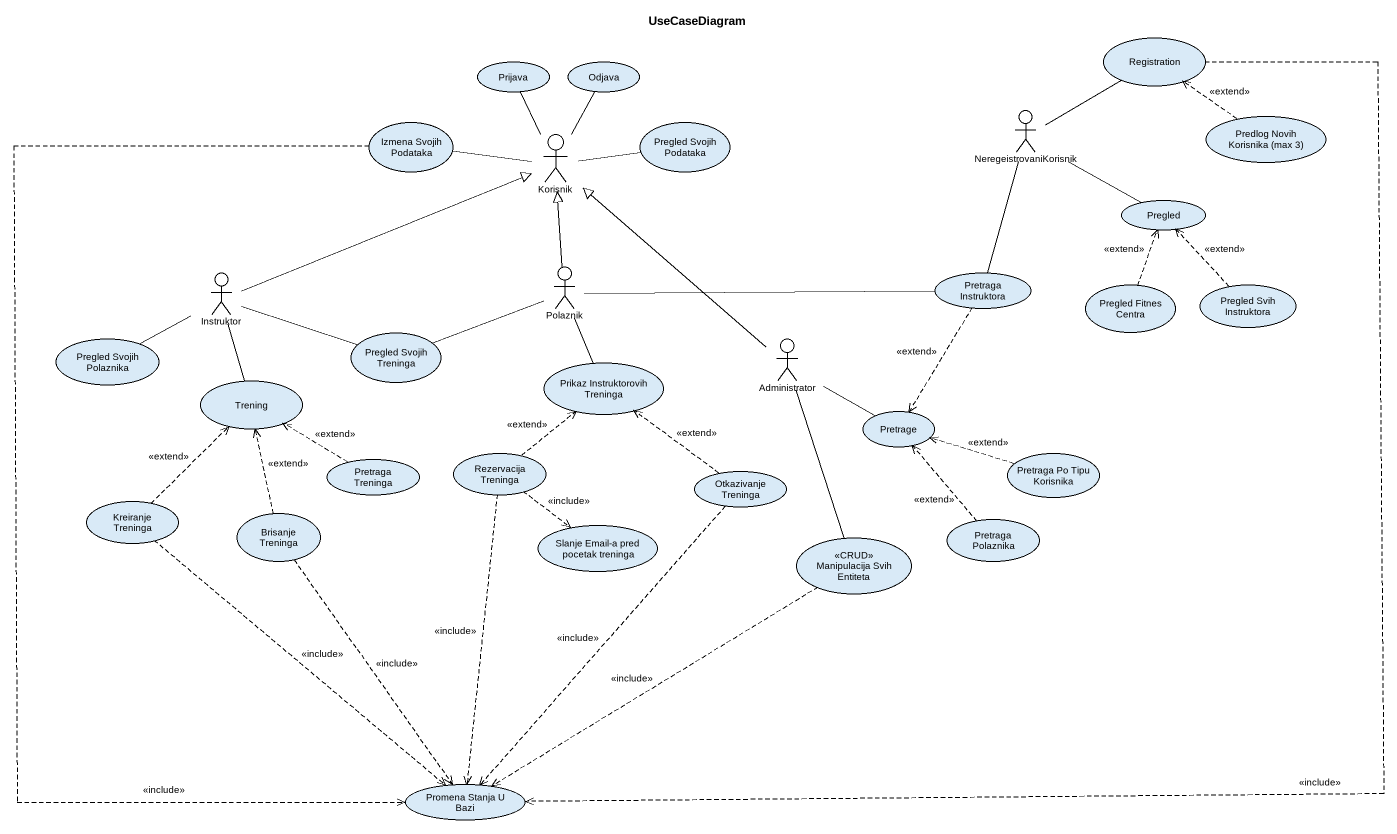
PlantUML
@startuml
title UseCaseDiagram
usecase Registration
usecase Prijava
usecase Odjava
usecase "Izmena Svojih Podataka" as Izmena_Svojih_Podataka
usecase "Pregled Svojih Podataka" as Pregled_Svojih_Podataka
actor NeregeistrovaniKorisnik
usecase "Predlog Novih Korisnika (max 3)" as Predlog_Novih_Korisnika_max
actor Korisnik
usecase Pregled
actor Instruktor
actor Polaznik
usecase "Pretraga Instruktora" as Pretraga_Instruktora
usecase "Pregled Fitnes Centra" as Pregled_Fitnes_Centra
usecase "Pregled Svih Instruktora" as Pregled_Svih_Instruktora
usecase "Pregled Svojih Polaznika" as Pregled_Svojih_Polaznika
usecase "Pregled Svojih Treninga" as Pregled_Svojih_Treninga
actor Administrator
usecase Trening
usecase "Prikaz Instruktorovih Treninga" as Prikaz_Instruktorovih
usecase Pretrage
usecase "Pretraga Treninga" as Pretraga_Treninga
usecase "Rezervacija Treninga" as Rezervacija_Treninga
usecase "Otkazivanje Treninga" as Otkazivanje_Treninga
usecase "Pretraga Po Tipu Korisnika" as Pretraga_Po_Tipu_Korisnika
usecase "Kreiranje Treninga" as Kreiranje_Treninga
usecase "Brisanje Treninga" as Brisanje_Treninga
usecase "Slanje Email-a pred pocetak treninga" as Slanje_Email_a_pred_pocetak
usecase "Manipulacija Svih Entiteta" as Manipulacija_Svih_Entiteta <<CRUD>>
usecase "Pretraga Polaznika" as Pretraga_Polaznika
usecase "Promena Stanja U Bazi" as Promena_Stanja_U_Bazi
Registration ..> Promena_Stanja_U_Bazi : <<include>>
Izmena_Svojih_Podataka ..> Promena_Stanja_U_Bazi : <<include>>
NeregeistrovaniKorisnik -right- Registration
NeregeistrovaniKorisnik -right- Pregled
NeregeistrovaniKorisnik -- Pretraga_Instruktora
Predlog_Novih_Korisnika_max .up.> Registration : <<extend>>
Korisnik -up- Prijava
Korisnik -up- Odjava
Korisnik -left- Izmena_Svojih_Podataka
Korisnik -right- Pregled_Svojih_Podataka
Instruktor -right-|> Korisnik
Instruktor -right- Pregled_Svojih_Treninga
Instruktor -- Trening
Polaznik -up-|> Korisnik
Polaznik -right- Pretraga_Instruktora
Polaznik -left- Pregled_Svojih_Treninga
Polaznik -- Prikaz_Instruktorovih
Pretraga_Instruktora ..> Pretrage : <<extend>>
Pregled_Fitnes_Centra .up.> Pregled : <<extend>>
Pregled_Svih_Instruktora .up.> Pregled : <<extend>>
Pregled_Svojih_Polaznika -right- Instruktor
Administrator -up-|> Korisnik
Administrator -right- Pretrage
Administrator -- Manipulacija_Svih_Entiteta
Pretraga_Treninga .left.> Trening : <<extend>>
Rezervacija_Treninga .up.> Prikaz_Instruktorovih : <<extend>>
Rezervacija_Treninga ..> Slanje_Email_a_pred_pocetak : <<include>>
Rezervacija_Treninga ..> Promena_Stanja_U_Bazi : <<include>>
Otkazivanje_Treninga .up.> Prikaz_Instruktorovih : <<extend>>
Otkazivanje_Treninga ..> Promena_Stanja_U_Bazi : <<include>>
Pretraga_Po_Tipu_Korisnika .left.> Pretrage : <<extend>>
Kreiranje_Treninga .up.> Trening : <<extend>>
Kreiranje_Treninga ..> Promena_Stanja_U_Bazi : <<include>>
Brisanje_Treninga .up.> Trening : <<extend>>
Brisanje_Treninga ..> Promena_Stanja_U_Bazi : <<include>>
Manipulacija_Svih_Entiteta ..> Promena_Stanja_U_Bazi : <<include>>
Pretraga_Polaznika .up.> Pretrage : <<extend>>
@enduml
